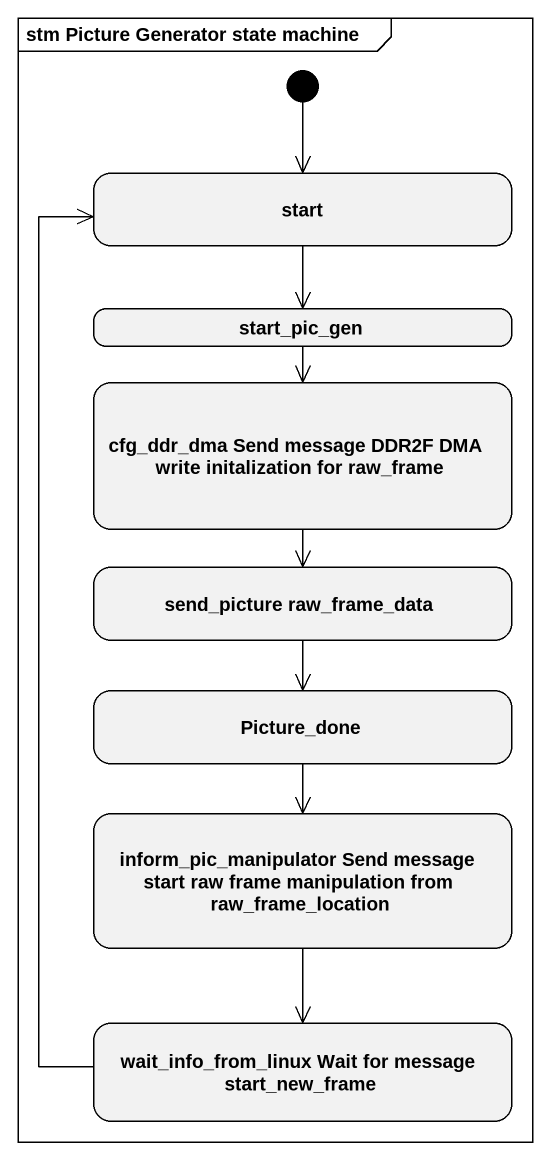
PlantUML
@startuml
mainframe stm Picture Generator state machine
hide empty description
state "start" as start_
state start_pic_gen
state "cfg_ddr_dma Send message DDR2F DMA write initalization for raw_frame" as cfg_ddr_dma_Send_message
state "send_picture raw_frame_data" as send_picture_raw_frame_data
state Picture_done
state "inform_pic_manipulator Send message start raw frame manipulation from raw_frame_location" as inform_pic_manipulator_Send
state "wait_info_from_linux Wait for message start_new_frame" as wait_info_from_linux_Wait
[*] --> start_
start_ --> start_pic_gen
start_pic_gen --> cfg_ddr_dma_Send_message
cfg_ddr_dma_Send_message --> send_picture_raw_frame_data
send_picture_raw_frame_data --> Picture_done
Picture_done --> inform_pic_manipulator_Send
inform_pic_manipulator_Send --> wait_info_from_linux_Wait
wait_info_from_linux_Wait -up-> start_
@enduml
